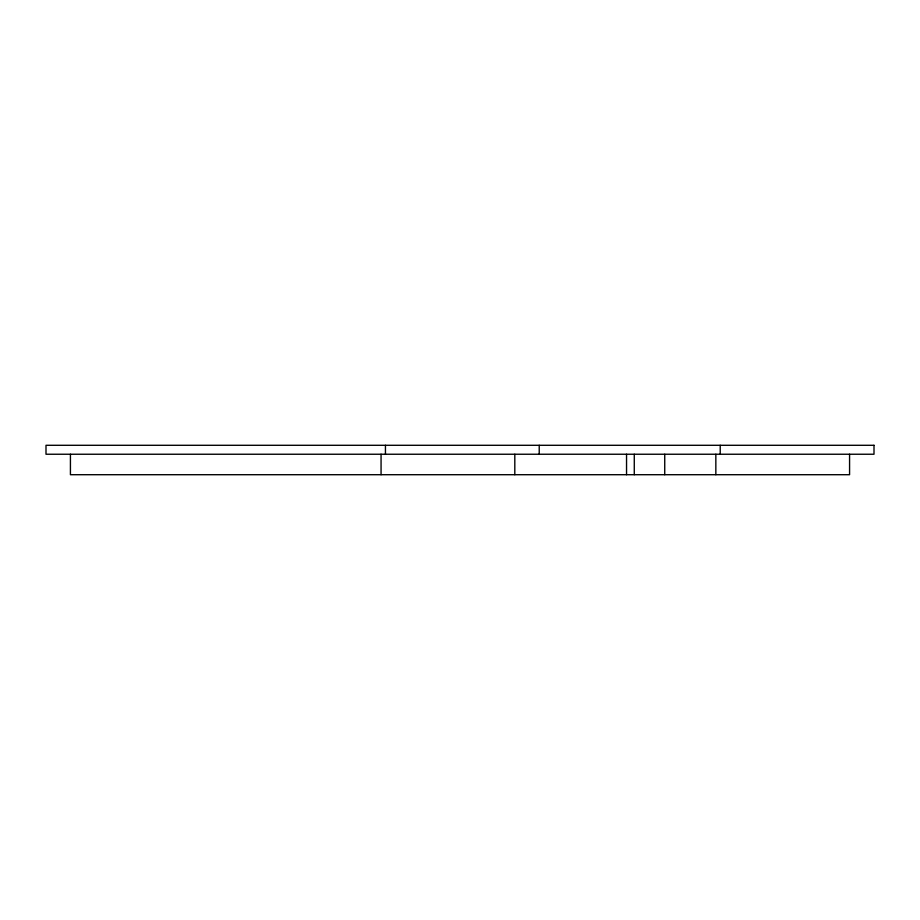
<?xml version="1.0" encoding="UTF-8"?>
<svg xmlns="http://www.w3.org/2000/svg" width="920" height="920" viewBox="0 0 920 920"><rect width="100%" height="100%" fill="white"/><g stroke="black" fill="none" stroke-linecap="round" stroke-linejoin="round"><path stroke-width="1.38" d="M849.574 454.238L849.574 474.709L70.426 474.709L70.426 454.238M720.222 445.291L720.222 454.238M715.841 454.238L715.841 474.709M664.734 454.238L664.734 474.709M634.271 454.238L634.271 474.709M626.543 454.238L626.543 474.709M539.223 445.291L539.223 454.238M514.809 454.238L514.809 474.709M385.445 445.291L385.445 454.238M381.064 454.238L381.064 474.709M874 445.291L46 445.291L46 454.238L874 454.238L874 445.291"/></g></svg>
